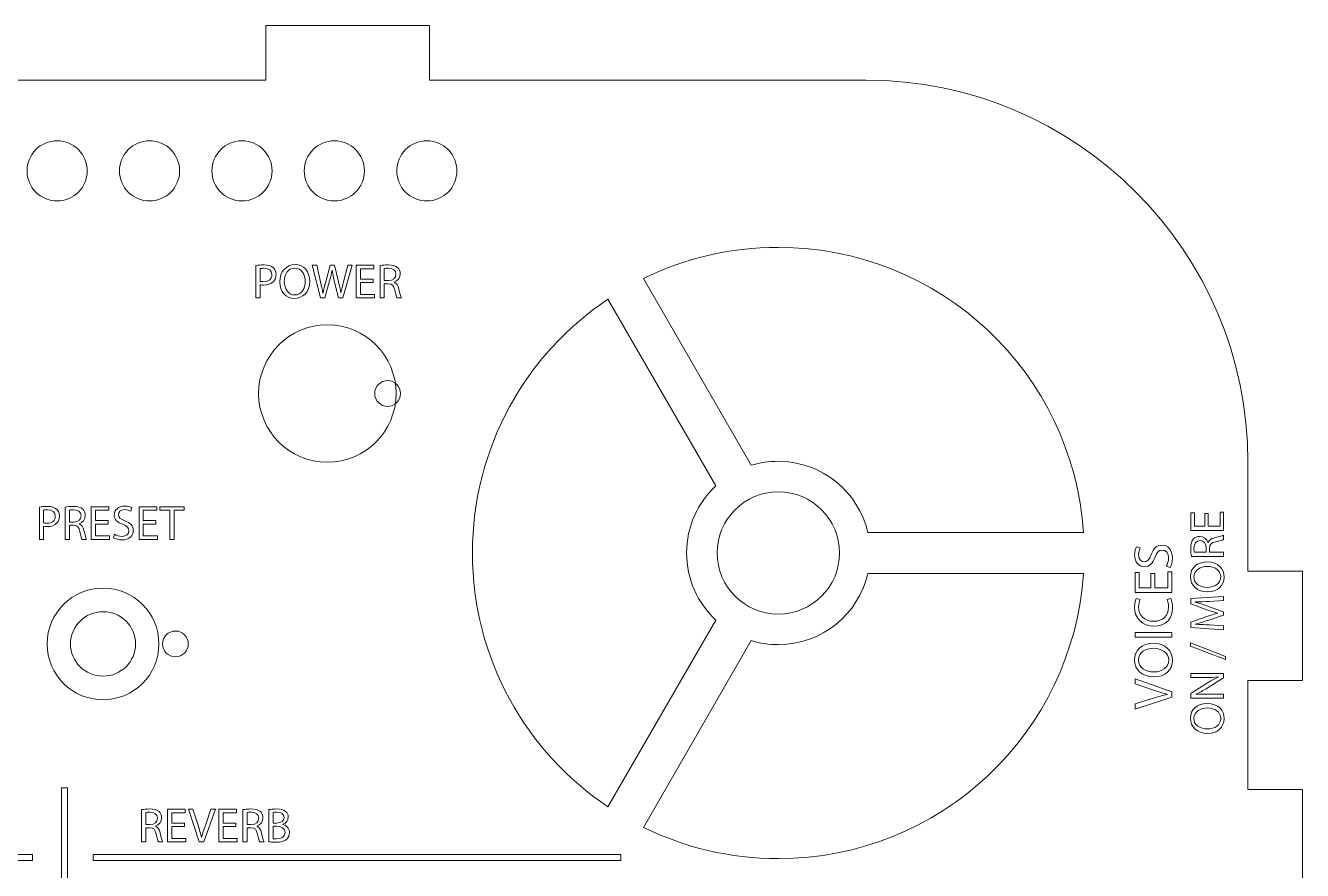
# Model space of a CAD drawing. Header units: inches. Extents: x 7.2 to 23.7, y -15.5 to -0.4.
# Drawn here: x 12.31 to 18.16, y -4.26 to -0.39 of the extents above; entities that cross this region are included whole.
import ezdxf

# ---------------------------------------------------------------- set-up
doc = ezdxf.new("R2010")
doc.units = ezdxf.units.IN
doc.header["$MEASUREMENT"] = 0
doc.layers.add('Layer 12', color=7, linetype='Continuous')

msp = doc.modelspace()

# ---------------------------------------------------------------- linework, layer by layer
at = {"layer": 'Layer 12', "color": 7, "lineweight": 5, "true_color": 0xffffff}
for points in [[(13.9006, -1.5668), (13.8423, -1.5668), (13.8423, -1.6208), (13.9072, -1.6208), (13.9072, -1.6371), (13.823, -1.6371), (13.823, -1.4872), (13.9039, -1.4872), (13.9039, -1.5034), (13.8423, -1.5034), (13.8423, -1.5508), (13.9006, -1.5508), (13.9006, -1.5668)], [(12.6866, -2.6731), (12.6284, -2.6731), (12.6284, -2.7272), (12.6933, -2.7272), (12.6933, -2.7434), (12.609, -2.7434), (12.609, -2.5936), (12.6899, -2.5936), (12.6899, -2.6098), (12.6284, -2.6098), (12.6284, -2.6571), (12.6866, -2.6571), (12.6866, -2.6731)], [(12.9055, -2.6731), (12.8472, -2.6731), (12.8472, -2.7272), (12.9122, -2.7272), (12.9122, -2.7434), (12.8279, -2.7434), (12.8279, -2.5936), (12.9088, -2.5936), (12.9088, -2.6098), (12.8472, -2.6098), (12.8472, -2.6571), (12.9055, -2.6571), (12.9055, -2.6731)], [(12.9692, -2.61), (12.9237, -2.61), (12.9237, -2.5936), (13.0346, -2.5936), (13.0346, -2.61), (12.9888, -2.61), (12.9888, -2.7434), (12.9692, -2.7434), (12.9692, -2.61)], [(17.7275, -2.6246), (17.7275, -2.6829), (17.7815, -2.6829), (17.7815, -2.618), (17.7977, -2.618), (17.7977, -2.7022), (17.6479, -2.7022), (17.6479, -2.6213), (17.6641, -2.6213), (17.6641, -2.6829), (17.7115, -2.6829), (17.7115, -2.6246), (17.7275, -2.6246)], [(17.4819, -2.8992), (17.4819, -2.9647), (17.5427, -2.9647), (17.5427, -2.8917), (17.5609, -2.8917), (17.5609, -2.9864), (17.3924, -2.9864), (17.3924, -2.8954), (17.4107, -2.8954), (17.4107, -2.9647), (17.4639, -2.9647), (17.4639, -2.8992), (17.4819, -2.8992)], [(17.3924, -3.1694), (17.5609, -3.1694), (17.5609, -3.1912), (17.3924, -3.1912), (17.3924, -3.1694)], [(17.8066, -3.294), (17.6454, -3.232), (17.6454, -3.2169), (17.8066, -3.2791), (17.8066, -3.294)], [(12.5, -5.125), (12.4722, -5.125), (12.4722, -3.8819), (12.5, -3.8819), (12.5, -5.125)], [(13.0362, -4.0589), (12.978, -4.0589), (12.978, -4.1129), (13.0429, -4.1129), (13.0429, -4.1292), (12.9587, -4.1292), (12.9587, -3.9793), (13.0396, -3.9793), (13.0396, -3.9955), (12.978, -3.9955), (12.978, -4.0429), (13.0362, -4.0429), (13.0362, -4.0589)], [(13.2716, -4.0589), (13.2133, -4.0589), (13.2133, -4.1129), (13.2782, -4.1129), (13.2782, -4.1292), (13.194, -4.1292), (13.194, -3.9793), (13.2749, -3.9793), (13.2749, -3.9955), (13.2133, -3.9955), (13.2133, -4.0429), (13.2716, -4.0429), (13.2716, -4.0589)], [(12.3403, -4.2139), (10.9734, -4.2139), (10.9734, -4.1861), (12.3403, -4.1861), (12.3403, -4.2139)], [(15.0357, -4.2139), (12.618, -4.2139), (12.618, -4.1861), (15.0357, -4.1861), (15.0357, -4.2139)]]:
    msp.add_lwpolyline(points, dxfattribs=at)
for points, knots in [([(16.1588, -6.6395), (16.1588, -6.6395), (15.3811, -6.6395), (15.3811, -6.6395), (15.3811, -6.6395), (15.3811, -6.8895), (15.3811, -6.8895), (15.3811, -6.8895), (14.6033, -6.8895), (14.6033, -6.8895), (14.6033, -6.8895), (14.6033, -6.6395), (14.6033, -6.6395), (14.6033, -6.6395), (13.8255, -6.6395), (13.8255, -6.6395), (13.8255, -6.6395), (13.8255, -6.8895), (13.8255, -6.8895), (13.8255, -6.8895), (13.0477, -6.8895), (13.0477, -6.8895), (13.0477, -6.8895), (13.0477, -6.6395), (13.0477, -6.6395), (13.0477, -6.6395), (12.27, -6.6395), (12.27, -6.6395), (12.27, -6.6395), (12.27, -6.8895), (12.27, -6.8895), (12.27, -6.8895), (11.4922, -6.8895), (11.4922, -6.8895), (11.4922, -6.8895), (11.4922, -6.6395), (11.4922, -6.6395), (11.4922, -6.6395), (10.7144, -6.6395), (10.7144, -6.6395), (10.7144, -6.6395), (10.7144, -6.8895), (10.7144, -6.8895), (10.7144, -6.8895), (9.9366, -6.8895), (9.9366, -6.8895), (9.9366, -6.8895), (9.9366, -6.6395), (9.9366, -6.6395), (9.9366, -6.6395), (9.1588, -6.6395), (9.1588, -6.6395), (8.1928, -6.6395), (7.4088, -5.8555), (7.4088, -4.8895), (7.4088, -4.8895), (7.4088, -4.3895), (7.4088, -4.3895), (7.4088, -4.3895), (7.1588, -4.3895), (7.1588, -4.3895), (7.1588, -4.3895), (7.1588, -3.8895), (7.1588, -3.8895), (7.1588, -3.8895), (7.4088, -3.8895), (7.4088, -3.8895), (7.4088, -3.8895), (7.4088, -3.3895), (7.4088, -3.3895), (7.4088, -3.3895), (7.1588, -3.3895), (7.1588, -3.3895), (7.1588, -3.3895), (7.1588, -2.8895), (7.1588, -2.8895), (7.1588, -2.8895), (7.4088, -2.8895), (7.4088, -2.8895), (7.4088, -2.8895), (7.4088, -2.3895), (7.4088, -2.3895), (7.4088, -1.4235), (8.1928, -0.6395), (9.1588, -0.6395), (9.1588, -0.6395), (9.1588, -0.6395), (9.1588, -0.6395), (9.1588, -0.6395), (11.1588, -0.6395), (11.1588, -0.6395), (11.1588, -0.6395), (11.1588, -0.3895), (11.1588, -0.3895), (11.1588, -0.3895), (11.9088, -0.3895), (11.9088, -0.3895), (11.9088, -0.3895), (11.9088, -0.6395), (11.9088, -0.6395), (11.9088, -0.6395), (13.4088, -0.6395), (13.4088, -0.6395), (13.4088, -0.6395), (13.4088, -0.3895), (13.4088, -0.3895), (13.4088, -0.3895), (14.1588, -0.3895), (14.1588, -0.3895), (14.1588, -0.3895), (14.1588, -0.6395), (14.1588, -0.6395), (14.1588, -0.6395), (16.1588, -0.6395), (16.1588, -0.6395), (17.1248, -0.6395), (17.9088, -1.4235), (17.9088, -2.3895), (17.9088, -2.3895), (17.9088, -2.8895), (17.9088, -2.8895), (17.9088, -2.8895), (18.1588, -2.8895), (18.1588, -2.8895), (18.1588, -2.8895), (18.1588, -3.3895), (18.1588, -3.3895), (18.1588, -3.3895), (17.9088, -3.3895), (17.9088, -3.3895), (17.9088, -3.3895), (17.9088, -3.8895), (17.9088, -3.8895), (17.9088, -3.8895), (18.1588, -3.8895), (18.1588, -3.8895), (18.1588, -3.8895), (18.1588, -4.3895), (18.1588, -4.3895), (18.1588, -4.3895), (17.9088, -4.3895), (17.9088, -4.3895), (17.9088, -4.3895), (17.9088, -4.8895), (17.9088, -4.8895), (17.9088, -5.8555), (17.1248, -6.6395), (16.1588, -6.6395), (16.1588, -6.6395), (16.1588, -6.6395), (16.1588, -6.6395)], [0, 0, 0, 0, 1, 1, 1, 2, 2, 2, 3, 3, 3, 4, 4, 4, 5, 5, 5, 6, 6, 6, 7, 7, 7, 8, 8, 8, 9, 9, 9, 10, 10, 10, 11, 11, 11, 12, 12, 12, 13, 13, 13, 14, 14, 14, 15, 15, 15, 16, 16, 16, 17, 17, 17, 18, 18, 18, 19, 19, 19, 20, 20, 20, 21, 21, 21, 22, 22, 22, 23, 23, 23, 24, 24, 24, 25, 25, 25, 26, 26, 26, 27, 27, 27, 28, 28, 28, 29, 29, 29, 30, 30, 30, 31, 31, 31, 32, 32, 32, 33, 33, 33, 34, 34, 34, 35, 35, 35, 36, 36, 36, 37, 37, 37, 38, 38, 38, 39, 39, 39, 40, 40, 40, 41, 41, 41, 42, 42, 42, 43, 43, 43, 44, 44, 44, 45, 45, 45, 46, 46, 46, 47, 47, 47, 48, 48, 48, 49, 49, 49, 50, 50, 50, 50]), ([(12.5904, -1.0552), (12.5904, -1.1313), (12.5287, -1.193), (12.4526, -1.193), (12.3765, -1.193), (12.3148, -1.1313), (12.3148, -1.0552), (12.3148, -0.9791), (12.3765, -0.9174), (12.4526, -0.9174), (12.5287, -0.9174), (12.5904, -0.9791), (12.5904, -1.0552)], [0, 0, 0, 0, 1, 1, 1, 2, 2, 2, 3, 3, 3, 4, 4, 4, 4]), ([(13.0139, -1.0552), (13.0139, -1.1313), (12.9522, -1.193), (12.8761, -1.193), (12.8, -1.193), (12.7383, -1.1313), (12.7383, -1.0552), (12.7383, -0.9791), (12.8, -0.9174), (12.8761, -0.9174), (12.9522, -0.9174), (13.0139, -0.9791), (13.0139, -1.0552)], [0, 0, 0, 0, 1, 1, 1, 2, 2, 2, 3, 3, 3, 4, 4, 4, 4]), ([(13.4373, -1.0552), (13.4373, -1.1313), (13.3757, -1.193), (13.2996, -1.193), (13.2234, -1.193), (13.1618, -1.1313), (13.1618, -1.0552), (13.1618, -0.9791), (13.2234, -0.9174), (13.2996, -0.9174), (13.3757, -0.9174), (13.4373, -0.9791), (13.4373, -1.0552)], [0, 0, 0, 0, 1, 1, 1, 2, 2, 2, 3, 3, 3, 4, 4, 4, 4]), ([(13.8608, -1.0552), (13.8608, -1.1313), (13.7991, -1.193), (13.723, -1.193), (13.6469, -1.193), (13.5852, -1.1313), (13.5852, -1.0552), (13.5852, -0.9791), (13.6469, -0.9174), (13.723, -0.9174), (13.7991, -0.9174), (13.8608, -0.9791), (13.8608, -1.0552)], [0, 0, 0, 0, 1, 1, 1, 2, 2, 2, 3, 3, 3, 4, 4, 4, 4]), ([(14.2843, -1.0552), (14.2843, -1.1313), (14.2226, -1.193), (14.1465, -1.193), (14.0704, -1.193), (14.0087, -1.1313), (14.0087, -1.0552), (14.0087, -0.9791), (14.0704, -0.9174), (14.1465, -0.9174), (14.2226, -0.9174), (14.2843, -0.9791), (14.2843, -1.0552)], [0, 0, 0, 0, 1, 1, 1, 2, 2, 2, 3, 3, 3, 4, 4, 4, 4]), ([(16.167, -2.7118), (16.1243, -2.525), (15.9571, -2.3856), (15.7572, -2.3856), (15.7141, -2.3856), (15.6726, -2.392), (15.6335, -2.404), (15.6335, -2.404), (15.1391, -1.5488), (15.1391, -1.5488), (15.3256, -1.4571), (15.5353, -1.4056), (15.7572, -1.4056), (16.4997, -1.4056), (17.1073, -1.9823), (17.1556, -2.7118), (17.1556, -2.7118), (16.167, -2.7118), (16.167, -2.7118)], [0, 0, 0, 0, 1, 1, 1, 2, 2, 2, 3, 3, 3, 4, 4, 4, 5, 5, 5, 6, 6, 6, 6]), ([(13.3637, -1.489), (13.373, -1.4874), (13.3852, -1.4861), (13.4008, -1.4861), (13.4199, -1.4861), (13.4339, -1.4906), (13.4428, -1.4986), (13.451, -1.5057), (13.4559, -1.5166), (13.4559, -1.5299), (13.4559, -1.5435), (13.4519, -1.5541), (13.4443, -1.5619), (13.4341, -1.5728), (13.4174, -1.5784), (13.3986, -1.5784), (13.3928, -1.5784), (13.3874, -1.5781), (13.383, -1.577), (13.383, -1.577), (13.383, -1.6371), (13.383, -1.6371), (13.383, -1.6371), (13.3637, -1.6371), (13.3637, -1.6371), (13.3637, -1.6371), (13.3637, -1.489), (13.3637, -1.489)], [0, 0, 0, 0, 1, 1, 1, 2, 2, 2, 3, 3, 3, 4, 4, 4, 5, 5, 5, 6, 6, 6, 7, 7, 7, 8, 8, 8, 9, 9, 9, 9]), ([(13.383, -1.5613), (13.3872, -1.5624), (13.3925, -1.5628), (13.399, -1.5628), (13.4223, -1.5628), (13.4366, -1.5515), (13.4366, -1.5308), (13.4366, -1.511), (13.4226, -1.5015), (13.4012, -1.5015), (13.3928, -1.5015), (13.3863, -1.5021), (13.383, -1.503), (13.383, -1.503), (13.383, -1.5613), (13.383, -1.5613)], [0, 0, 0, 0, 1, 1, 1, 2, 2, 2, 3, 3, 3, 4, 4, 4, 5, 5, 5, 5]), ([(13.6099, -1.5606), (13.6099, -1.6122), (13.5786, -1.6395), (13.5403, -1.6395), (13.5008, -1.6395), (13.473, -1.6088), (13.473, -1.5635), (13.473, -1.5159), (13.5025, -1.4848), (13.5426, -1.4848), (13.5835, -1.4848), (13.6099, -1.5161), (13.6099, -1.5606)], [0, 0, 0, 0, 1, 1, 1, 2, 2, 2, 3, 3, 3, 4, 4, 4, 4]), ([(13.4936, -1.563), (13.4936, -1.595), (13.511, -1.6237), (13.5414, -1.6237), (13.5721, -1.6237), (13.5895, -1.5955), (13.5895, -1.5615), (13.5895, -1.5317), (13.5739, -1.5006), (13.5417, -1.5006), (13.5097, -1.5006), (13.4936, -1.5301), (13.4936, -1.563)], [0, 0, 0, 0, 1, 1, 1, 2, 2, 2, 3, 3, 3, 4, 4, 4, 4]), ([(13.6594, -1.6371), (13.6594, -1.6371), (13.6214, -1.4872), (13.6214, -1.4872), (13.6214, -1.4872), (13.6419, -1.4872), (13.6419, -1.4872), (13.6419, -1.4872), (13.6597, -1.563), (13.6597, -1.563), (13.6641, -1.5817), (13.6681, -1.6004), (13.6708, -1.6148), (13.6708, -1.6148), (13.6712, -1.6148), (13.6712, -1.6148), (13.6737, -1.5999), (13.6783, -1.5822), (13.6834, -1.5628), (13.6834, -1.5628), (13.7035, -1.4872), (13.7035, -1.4872), (13.7035, -1.4872), (13.7237, -1.4872), (13.7237, -1.4872), (13.7237, -1.4872), (13.7419, -1.5632), (13.7419, -1.5632), (13.7461, -1.581), (13.7501, -1.5988), (13.7524, -1.6146), (13.7524, -1.6146), (13.7528, -1.6146), (13.7528, -1.6146), (13.7559, -1.5982), (13.7601, -1.5815), (13.7648, -1.5628), (13.7648, -1.5628), (13.7846, -1.4872), (13.7846, -1.4872), (13.7846, -1.4872), (13.8044, -1.4872), (13.8044, -1.4872), (13.8044, -1.4872), (13.7619, -1.6371), (13.7619, -1.6371), (13.7619, -1.6371), (13.7417, -1.6371), (13.7417, -1.6371), (13.7417, -1.6371), (13.7228, -1.559), (13.7228, -1.559), (13.7181, -1.5399), (13.715, -1.5252), (13.713, -1.5101), (13.713, -1.5101), (13.7126, -1.5101), (13.7126, -1.5101), (13.7099, -1.525), (13.7066, -1.5397), (13.701, -1.559), (13.701, -1.559), (13.6797, -1.6371), (13.6797, -1.6371), (13.6797, -1.6371), (13.6594, -1.6371), (13.6594, -1.6371)], [0, 0, 0, 0, 1, 1, 1, 2, 2, 2, 3, 3, 3, 4, 4, 4, 5, 5, 5, 6, 6, 6, 7, 7, 7, 8, 8, 8, 9, 9, 9, 10, 10, 10, 11, 11, 11, 12, 12, 12, 13, 13, 13, 14, 14, 14, 15, 15, 15, 16, 16, 16, 17, 17, 17, 18, 18, 18, 19, 19, 19, 20, 20, 20, 21, 21, 21, 22, 22, 22, 22]), ([(13.9323, -1.4892), (13.9421, -1.4872), (13.9561, -1.4861), (13.9694, -1.4861), (13.9901, -1.4861), (14.0034, -1.4899), (14.0128, -1.4983), (14.0203, -1.505), (14.0246, -1.5152), (14.0246, -1.5268), (14.0246, -1.5466), (14.0121, -1.5597), (13.9963, -1.565), (13.9963, -1.565), (13.9963, -1.5657), (13.9963, -1.5657), (14.0079, -1.5697), (14.0148, -1.5804), (14.0183, -1.5959), (14.0232, -1.6168), (14.0268, -1.6313), (14.0299, -1.6371), (14.0299, -1.6371), (14.0099, -1.6371), (14.0099, -1.6371), (14.0075, -1.6328), (14.0041, -1.6199), (13.9999, -1.6013), (13.9954, -1.5806), (13.9874, -1.5728), (13.9699, -1.5721), (13.9699, -1.5721), (13.9517, -1.5721), (13.9517, -1.5721), (13.9517, -1.5721), (13.9517, -1.6371), (13.9517, -1.6371), (13.9517, -1.6371), (13.9323, -1.6371), (13.9323, -1.6371), (13.9323, -1.6371), (13.9323, -1.4892), (13.9323, -1.4892)], [0, 0, 0, 0, 1, 1, 1, 2, 2, 2, 3, 3, 3, 4, 4, 4, 5, 5, 5, 6, 6, 6, 7, 7, 7, 8, 8, 8, 9, 9, 9, 10, 10, 10, 11, 11, 11, 12, 12, 12, 13, 13, 13, 14, 14, 14, 14]), ([(13.9517, -1.5575), (13.9517, -1.5575), (13.9714, -1.5575), (13.9714, -1.5575), (13.9921, -1.5575), (14.0052, -1.5461), (14.0052, -1.529), (14.0052, -1.5097), (13.9912, -1.5012), (13.9708, -1.501), (13.9614, -1.501), (13.9548, -1.5019), (13.9517, -1.5028), (13.9517, -1.5028), (13.9517, -1.5575), (13.9517, -1.5575)], [0, 0, 0, 0, 1, 1, 1, 2, 2, 2, 3, 3, 3, 4, 4, 4, 5, 5, 5, 5]), ([(15.471, -3.1132), (15.471, -3.1132), (14.9766, -3.9685), (14.9766, -3.9685), (14.6021, -3.7172), (14.3556, -3.2901), (14.3556, -2.8056), (14.3556, -2.321), (14.6021, -1.8939), (14.9766, -1.6426), (14.9766, -1.6426), (15.471, -2.4979), (15.471, -2.4979), (15.3884, -2.5746), (15.3367, -2.684), (15.3367, -2.8056), (15.3367, -2.9271), (15.3884, -3.0365), (15.471, -3.1132)], [0, 0, 0, 0, 1, 1, 1, 2, 2, 2, 3, 3, 3, 4, 4, 4, 5, 5, 5, 6, 6, 6, 6]), ([(14.0058, -2.075), (14.0058, -2.2489), (13.8648, -2.39), (13.6908, -2.39), (13.5169, -2.39), (13.3758, -2.2489), (13.3758, -2.075), (13.3758, -1.9011), (13.5169, -1.76), (13.6908, -1.76), (13.8648, -1.76), (14.0058, -1.9011), (14.0058, -2.075)], [0, 0, 0, 0, 1, 1, 1, 2, 2, 2, 3, 3, 3, 4, 4, 4, 4]), ([(13.9079, -2.075), (13.9079, -2.1076), (13.9344, -2.1341), (13.967, -2.1341), (13.9996, -2.1341), (14.026, -2.1076), (14.026, -2.075), (14.026, -2.0424), (13.9996, -2.0159), (13.967, -2.0159), (13.9344, -2.0159), (13.9079, -2.0424), (13.9079, -2.075)], [0, 0, 0, 0, 1, 1, 1, 2, 2, 2, 3, 3, 3, 4, 4, 4, 4]), ([(15.4768, -2.8056), (15.4768, -2.6509), (15.6023, -2.5256), (15.7572, -2.5256), (15.912, -2.5256), (16.0375, -2.6509), (16.0375, -2.8056), (16.0375, -2.9602), (15.912, -3.0856), (15.7572, -3.0856), (15.6023, -3.0856), (15.4768, -2.9602), (15.4768, -2.8056)], [0, 0, 0, 0, 1, 1, 1, 2, 2, 2, 3, 3, 3, 4, 4, 4, 4]), ([(12.3712, -2.5953), (12.3806, -2.5938), (12.3928, -2.5924), (12.4084, -2.5924), (12.4275, -2.5924), (12.4415, -2.5969), (12.4504, -2.6049), (12.4586, -2.612), (12.4635, -2.6229), (12.4635, -2.6362), (12.4635, -2.6498), (12.4595, -2.6605), (12.4519, -2.6682), (12.4417, -2.6791), (12.425, -2.6847), (12.4061, -2.6847), (12.4004, -2.6847), (12.395, -2.6845), (12.3906, -2.6834), (12.3906, -2.6834), (12.3906, -2.7434), (12.3906, -2.7434), (12.3906, -2.7434), (12.3712, -2.7434), (12.3712, -2.7434), (12.3712, -2.7434), (12.3712, -2.5953), (12.3712, -2.5953)], [0, 0, 0, 0, 1, 1, 1, 2, 2, 2, 3, 3, 3, 4, 4, 4, 5, 5, 5, 6, 6, 6, 7, 7, 7, 8, 8, 8, 9, 9, 9, 9]), ([(12.3906, -2.6676), (12.3948, -2.6687), (12.4001, -2.6691), (12.4066, -2.6691), (12.4299, -2.6691), (12.4442, -2.6578), (12.4442, -2.6371), (12.4442, -2.6173), (12.4301, -2.6078), (12.4088, -2.6078), (12.4004, -2.6078), (12.3939, -2.6084), (12.3906, -2.6093), (12.3906, -2.6093), (12.3906, -2.6676), (12.3906, -2.6676)], [0, 0, 0, 0, 1, 1, 1, 2, 2, 2, 3, 3, 3, 4, 4, 4, 5, 5, 5, 5]), ([(12.4895, -2.5955), (12.4992, -2.5936), (12.5132, -2.5924), (12.5266, -2.5924), (12.5473, -2.5924), (12.5606, -2.5962), (12.5699, -2.6047), (12.5775, -2.6113), (12.5817, -2.6216), (12.5817, -2.6331), (12.5817, -2.6529), (12.5693, -2.666), (12.5535, -2.6714), (12.5535, -2.6714), (12.5535, -2.672), (12.5535, -2.672), (12.565, -2.676), (12.5719, -2.6867), (12.5755, -2.7023), (12.5804, -2.7232), (12.5839, -2.7376), (12.587, -2.7434), (12.587, -2.7434), (12.567, -2.7434), (12.567, -2.7434), (12.5646, -2.7392), (12.5613, -2.7263), (12.557, -2.7076), (12.5526, -2.6869), (12.5446, -2.6791), (12.527, -2.6785), (12.527, -2.6785), (12.5088, -2.6785), (12.5088, -2.6785), (12.5088, -2.6785), (12.5088, -2.7434), (12.5088, -2.7434), (12.5088, -2.7434), (12.4895, -2.7434), (12.4895, -2.7434), (12.4895, -2.7434), (12.4895, -2.5955), (12.4895, -2.5955)], [0, 0, 0, 0, 1, 1, 1, 2, 2, 2, 3, 3, 3, 4, 4, 4, 5, 5, 5, 6, 6, 6, 7, 7, 7, 8, 8, 8, 9, 9, 9, 10, 10, 10, 11, 11, 11, 12, 12, 12, 13, 13, 13, 14, 14, 14, 14]), ([(12.5088, -2.6638), (12.5088, -2.6638), (12.5286, -2.6638), (12.5286, -2.6638), (12.5493, -2.6638), (12.5624, -2.6525), (12.5624, -2.6353), (12.5624, -2.616), (12.5484, -2.6076), (12.5279, -2.6073), (12.5186, -2.6073), (12.5119, -2.6082), (12.5088, -2.6091), (12.5088, -2.6091), (12.5088, -2.6638), (12.5088, -2.6638)], [0, 0, 0, 0, 1, 1, 1, 2, 2, 2, 3, 3, 3, 4, 4, 4, 5, 5, 5, 5]), ([(12.7157, -2.7198), (12.7243, -2.7252), (12.737, -2.7296), (12.7504, -2.7296), (12.7701, -2.7296), (12.7817, -2.7192), (12.7817, -2.704), (12.7817, -2.69), (12.7737, -2.682), (12.7535, -2.6743), (12.729, -2.6656), (12.7139, -2.6529), (12.7139, -2.6318), (12.7139, -2.6084), (12.7332, -2.5911), (12.7624, -2.5911), (12.7777, -2.5911), (12.7888, -2.5947), (12.7955, -2.5984), (12.7955, -2.5984), (12.7901, -2.6142), (12.7901, -2.6142), (12.7853, -2.6116), (12.7753, -2.6071), (12.7617, -2.6071), (12.7412, -2.6071), (12.7335, -2.6193), (12.7335, -2.6296), (12.7335, -2.6436), (12.7426, -2.6505), (12.7633, -2.6585), (12.7886, -2.6682), (12.8015, -2.6805), (12.8015, -2.7025), (12.8015, -2.7256), (12.7844, -2.7456), (12.749, -2.7456), (12.7346, -2.7456), (12.7188, -2.7414), (12.7108, -2.736), (12.7108, -2.736), (12.7157, -2.7198), (12.7157, -2.7198)], [0, 0, 0, 0, 1, 1, 1, 2, 2, 2, 3, 3, 3, 4, 4, 4, 5, 5, 5, 6, 6, 6, 7, 7, 7, 8, 8, 8, 9, 9, 9, 10, 10, 10, 11, 11, 11, 12, 12, 12, 13, 13, 13, 14, 14, 14, 14]), ([(17.6499, -2.8218), (17.6479, -2.812), (17.6468, -2.798), (17.6468, -2.7847), (17.6468, -2.764), (17.6505, -2.7506), (17.659, -2.7413), (17.6657, -2.7338), (17.6759, -2.7295), (17.6874, -2.7295), (17.7072, -2.7295), (17.7204, -2.742), (17.7257, -2.7578), (17.7257, -2.7578), (17.7264, -2.7578), (17.7264, -2.7578), (17.7304, -2.7462), (17.741, -2.7393), (17.7566, -2.7357), (17.7775, -2.7309), (17.7919, -2.7273), (17.7977, -2.7242), (17.7977, -2.7242), (17.7977, -2.7442), (17.7977, -2.7442), (17.7935, -2.7466), (17.7806, -2.75), (17.7619, -2.7542), (17.7413, -2.7586), (17.7335, -2.7666), (17.7328, -2.7842), (17.7328, -2.7842), (17.7328, -2.8024), (17.7328, -2.8024), (17.7328, -2.8024), (17.7977, -2.8024), (17.7977, -2.8024), (17.7977, -2.8024), (17.7977, -2.8218), (17.7977, -2.8218), (17.7977, -2.8218), (17.6499, -2.8218), (17.6499, -2.8218)], [0, 0, 0, 0, 1, 1, 1, 2, 2, 2, 3, 3, 3, 4, 4, 4, 5, 5, 5, 6, 6, 6, 7, 7, 7, 8, 8, 8, 9, 9, 9, 10, 10, 10, 11, 11, 11, 12, 12, 12, 13, 13, 13, 14, 14, 14, 14]), ([(17.7181, -2.8024), (17.7181, -2.8024), (17.7181, -2.7827), (17.7181, -2.7827), (17.7181, -2.762), (17.7068, -2.7489), (17.6897, -2.7489), (17.6703, -2.7489), (17.6619, -2.7629), (17.6617, -2.7833), (17.6617, -2.7927), (17.6625, -2.7993), (17.6634, -2.8024), (17.6634, -2.8024), (17.7181, -2.8024), (17.7181, -2.8024)], [0, 0, 0, 0, 1, 1, 1, 2, 2, 2, 3, 3, 3, 4, 4, 4, 5, 5, 5, 5]), ([(17.5344, -2.8664), (17.5404, -2.8567), (17.5454, -2.8424), (17.5454, -2.8274), (17.5454, -2.8052), (17.5337, -2.7922), (17.5167, -2.7922), (17.5009, -2.7922), (17.4919, -2.8012), (17.4832, -2.8239), (17.4734, -2.8514), (17.4592, -2.8684), (17.4354, -2.8684), (17.4092, -2.8684), (17.3897, -2.8467), (17.3897, -2.8139), (17.3897, -2.7967), (17.3937, -2.7842), (17.3979, -2.7767), (17.3979, -2.7767), (17.4157, -2.7827), (17.4157, -2.7827), (17.4127, -2.7882), (17.4077, -2.7994), (17.4077, -2.8147), (17.4077, -2.8377), (17.4214, -2.8464), (17.4329, -2.8464), (17.4487, -2.8464), (17.4564, -2.8362), (17.4654, -2.8129), (17.4764, -2.7844), (17.4902, -2.7699), (17.5149, -2.7699), (17.5409, -2.7699), (17.5634, -2.7892), (17.5634, -2.8289), (17.5634, -2.8452), (17.5587, -2.8629), (17.5527, -2.8719), (17.5527, -2.8719), (17.5344, -2.8664), (17.5344, -2.8664)], [0, 0, 0, 0, 1, 1, 1, 2, 2, 2, 3, 3, 3, 4, 4, 4, 5, 5, 5, 6, 6, 6, 7, 7, 7, 8, 8, 8, 9, 9, 9, 10, 10, 10, 11, 11, 11, 12, 12, 12, 13, 13, 13, 14, 14, 14, 14]), ([(17.7212, -2.8468), (17.7728, -2.8468), (17.8002, -2.8782), (17.8002, -2.9164), (17.8002, -2.956), (17.7695, -2.9838), (17.7241, -2.9838), (17.6766, -2.9838), (17.6454, -2.9542), (17.6454, -2.9142), (17.6454, -2.8733), (17.6768, -2.8468), (17.7212, -2.8468)], [0, 0, 0, 0, 1, 1, 1, 2, 2, 2, 3, 3, 3, 4, 4, 4, 4]), ([(15.6335, -3.2071), (15.6726, -3.2191), (15.7141, -3.2256), (15.7572, -3.2256), (15.9571, -3.2256), (16.1243, -3.0861), (16.167, -2.8993), (16.167, -2.8993), (17.1556, -2.8993), (17.1556, -2.8993), (17.1073, -3.6288), (16.4997, -4.2056), (15.7572, -4.2056), (15.5353, -4.2056), (15.3256, -4.154), (15.1391, -4.0624), (15.1391, -4.0624), (15.6335, -3.2071), (15.6335, -3.2071)], [0, 0, 0, 0, 1, 1, 1, 2, 2, 2, 3, 3, 3, 4, 4, 4, 5, 5, 5, 6, 6, 6, 6]), ([(17.7237, -2.9631), (17.7557, -2.9631), (17.7844, -2.9457), (17.7844, -2.9153), (17.7844, -2.8846), (17.7561, -2.8673), (17.7221, -2.8673), (17.6923, -2.8673), (17.6612, -2.8829), (17.6612, -2.9151), (17.6612, -2.9471), (17.6908, -2.9631), (17.7237, -2.9631)], [0, 0, 0, 0, 1, 1, 1, 2, 2, 2, 3, 3, 3, 4, 4, 4, 4]), ([(12.9189, -3.2222), (12.9189, -3.3636), (12.8043, -3.4781), (12.663, -3.4781), (12.5217, -3.4781), (12.4071, -3.3636), (12.4071, -3.2222), (12.4071, -3.0809), (12.5217, -2.9663), (12.663, -2.9663), (12.8043, -2.9663), (12.9189, -3.0809), (12.9189, -3.2222)], [0, 0, 0, 0, 1, 1, 1, 2, 2, 2, 3, 3, 3, 4, 4, 4, 4]), ([(17.5554, -3.0137), (17.5594, -3.0217), (17.5634, -3.0377), (17.5634, -3.0582), (17.5634, -3.1057), (17.5334, -3.1414), (17.4782, -3.1414), (17.4254, -3.1414), (17.3897, -3.1057), (17.3897, -3.0534), (17.3897, -3.0324), (17.3942, -3.0192), (17.3972, -3.0134), (17.3972, -3.0134), (17.4149, -3.0187), (17.4149, -3.0187), (17.4109, -3.0269), (17.4079, -3.0387), (17.4079, -3.0527), (17.4079, -3.0922), (17.4332, -3.1184), (17.4774, -3.1184), (17.5187, -3.1184), (17.5452, -3.0947), (17.5452, -3.0537), (17.5452, -3.0404), (17.5424, -3.0269), (17.5382, -3.0182), (17.5382, -3.0182), (17.5554, -3.0137), (17.5554, -3.0137)], [0, 0, 0, 0, 1, 1, 1, 2, 2, 2, 3, 3, 3, 4, 4, 4, 5, 5, 5, 6, 6, 6, 7, 7, 7, 8, 8, 8, 9, 9, 9, 10, 10, 10, 10]), ([(17.7319, -3.0273), (17.711, -3.0284), (17.6859, -3.0297), (17.6672, -3.0295), (17.6672, -3.0295), (17.6672, -3.0302), (17.6672, -3.0302), (17.6848, -3.0353), (17.7035, -3.0415), (17.7241, -3.0491), (17.7241, -3.0491), (17.7968, -3.0755), (17.7968, -3.0755), (17.7968, -3.0755), (17.7968, -3.0902), (17.7968, -3.0902), (17.7968, -3.0902), (17.7255, -3.1144), (17.7255, -3.1144), (17.7043, -3.1215), (17.685, -3.1275), (17.6672, -3.1318), (17.6672, -3.1318), (17.6672, -3.1322), (17.6672, -3.1322), (17.6859, -3.1327), (17.711, -3.1338), (17.7335, -3.1351), (17.7335, -3.1351), (17.7977, -3.1391), (17.7977, -3.1391), (17.7977, -3.1391), (17.7977, -3.1575), (17.7977, -3.1575), (17.7977, -3.1575), (17.6479, -3.1471), (17.6479, -3.1471), (17.6479, -3.1471), (17.6479, -3.1224), (17.6479, -3.1224), (17.6479, -3.1224), (17.7204, -3.0969), (17.7204, -3.0969), (17.7388, -3.0906), (17.7552, -3.0855), (17.7708, -3.0817), (17.7708, -3.0817), (17.7708, -3.0811), (17.7708, -3.0811), (17.7557, -3.0773), (17.7392, -3.072), (17.7204, -3.0653), (17.7204, -3.0653), (17.6479, -3.0386), (17.6479, -3.0386), (17.6479, -3.0386), (17.6479, -3.0139), (17.6479, -3.0139), (17.6479, -3.0139), (17.7977, -3.0046), (17.7977, -3.0046), (17.7977, -3.0046), (17.7977, -3.0235), (17.7977, -3.0235), (17.7977, -3.0235), (17.7319, -3.0273), (17.7319, -3.0273)], [0, 0, 0, 0, 1, 1, 1, 2, 2, 2, 3, 3, 3, 4, 4, 4, 5, 5, 5, 6, 6, 6, 7, 7, 7, 8, 8, 8, 9, 9, 9, 10, 10, 10, 11, 11, 11, 12, 12, 12, 13, 13, 13, 14, 14, 14, 15, 15, 15, 16, 16, 16, 17, 17, 17, 18, 18, 18, 19, 19, 19, 20, 20, 20, 21, 21, 21, 22, 22, 22, 22]), ([(12.8122, -3.2222), (12.8122, -3.3038), (12.7454, -3.3699), (12.663, -3.3699), (12.5806, -3.3699), (12.5138, -3.3038), (12.5138, -3.2222), (12.5138, -3.1407), (12.5806, -3.0746), (12.663, -3.0746), (12.7454, -3.0746), (12.8122, -3.1407), (12.8122, -3.2222)], [0, 0, 0, 0, 1, 1, 1, 2, 2, 2, 3, 3, 3, 4, 4, 4, 4]), ([(12.9357, -3.2222), (12.9357, -3.2548), (12.9622, -3.2813), (12.9948, -3.2813), (13.0274, -3.2813), (13.0538, -3.2548), (13.0538, -3.2222), (13.0538, -3.1896), (13.0274, -3.1632), (12.9948, -3.1632), (12.9622, -3.1632), (12.9357, -3.1896), (12.9357, -3.2222)], [0, 0, 0, 0, 1, 1, 1, 2, 2, 2, 3, 3, 3, 4, 4, 4, 4]), ([(17.4749, -3.2194), (17.5329, -3.2194), (17.5637, -3.2547), (17.5637, -3.2977), (17.5637, -3.3422), (17.5292, -3.3734), (17.4782, -3.3734), (17.4247, -3.3734), (17.3897, -3.3402), (17.3897, -3.2952), (17.3897, -3.2492), (17.4249, -3.2194), (17.4749, -3.2194)], [0, 0, 0, 0, 1, 1, 1, 2, 2, 2, 3, 3, 3, 4, 4, 4, 4]), ([(17.4777, -3.3502), (17.5137, -3.3502), (17.5459, -3.3307), (17.5459, -3.2964), (17.5459, -3.2619), (17.5142, -3.2424), (17.4759, -3.2424), (17.4424, -3.2424), (17.4074, -3.2599), (17.4074, -3.2962), (17.4074, -3.3322), (17.4407, -3.3502), (17.4777, -3.3502)], [0, 0, 0, 0, 1, 1, 1, 2, 2, 2, 3, 3, 3, 4, 4, 4, 4]), ([(17.5609, -3.4659), (17.5609, -3.4659), (17.3924, -3.5209), (17.3924, -3.5209), (17.3924, -3.5209), (17.3924, -3.4974), (17.3924, -3.4974), (17.3924, -3.4974), (17.4754, -3.4712), (17.4754, -3.4712), (17.4982, -3.4639), (17.5187, -3.4577), (17.5384, -3.4532), (17.5384, -3.4532), (17.5384, -3.4527), (17.5384, -3.4527), (17.5189, -3.4479), (17.4977, -3.4409), (17.4757, -3.4334), (17.4757, -3.4334), (17.3924, -3.4049), (17.3924, -3.4049), (17.3924, -3.4049), (17.3924, -3.3817), (17.3924, -3.3817), (17.3924, -3.3817), (17.5609, -3.4419), (17.5609, -3.4419), (17.5609, -3.4419), (17.5609, -3.4659), (17.5609, -3.4659)], [0, 0, 0, 0, 1, 1, 1, 2, 2, 2, 3, 3, 3, 4, 4, 4, 5, 5, 5, 6, 6, 6, 7, 7, 7, 8, 8, 8, 9, 9, 9, 10, 10, 10, 10]), ([(17.7977, -3.4702), (17.7977, -3.4702), (17.6479, -3.4702), (17.6479, -3.4702), (17.6479, -3.4702), (17.6479, -3.4491), (17.6479, -3.4491), (17.6479, -3.4491), (17.7237, -3.4011), (17.7237, -3.4011), (17.7413, -3.39), (17.757, -3.3813), (17.7724, -3.3742), (17.7724, -3.3742), (17.7721, -3.3737), (17.7721, -3.3737), (17.7521, -3.3755), (17.7339, -3.376), (17.7106, -3.376), (17.7106, -3.376), (17.6479, -3.376), (17.6479, -3.376), (17.6479, -3.376), (17.6479, -3.3577), (17.6479, -3.3577), (17.6479, -3.3577), (17.7977, -3.3577), (17.7977, -3.3577), (17.7977, -3.3577), (17.7977, -3.3773), (17.7977, -3.3773), (17.7977, -3.3773), (17.7217, -3.4249), (17.7217, -3.4249), (17.705, -3.4353), (17.6879, -3.4453), (17.6717, -3.4529), (17.6717, -3.4529), (17.6719, -3.4535), (17.6719, -3.4535), (17.6908, -3.4524), (17.7088, -3.452), (17.7337, -3.452), (17.7337, -3.452), (17.7977, -3.452), (17.7977, -3.452), (17.7977, -3.452), (17.7977, -3.4702), (17.7977, -3.4702)], [0, 0, 0, 0, 1, 1, 1, 2, 2, 2, 3, 3, 3, 4, 4, 4, 5, 5, 5, 6, 6, 6, 7, 7, 7, 8, 8, 8, 9, 9, 9, 10, 10, 10, 11, 11, 11, 12, 12, 12, 13, 13, 13, 14, 14, 14, 15, 15, 15, 16, 16, 16, 16]), ([(17.7212, -3.4953), (17.7728, -3.4953), (17.8002, -3.5266), (17.8002, -3.5648), (17.8002, -3.6044), (17.7695, -3.6322), (17.7241, -3.6322), (17.6766, -3.6322), (17.6454, -3.6026), (17.6454, -3.5626), (17.6454, -3.5217), (17.6768, -3.4953), (17.7212, -3.4953)], [0, 0, 0, 0, 1, 1, 1, 2, 2, 2, 3, 3, 3, 4, 4, 4, 4]), ([(17.7237, -3.6115), (17.7557, -3.6115), (17.7844, -3.5942), (17.7844, -3.5637), (17.7844, -3.5331), (17.7561, -3.5157), (17.7221, -3.5157), (17.6923, -3.5157), (17.6612, -3.5313), (17.6612, -3.5635), (17.6612, -3.5955), (17.6908, -3.6115), (17.7237, -3.6115)], [0, 0, 0, 0, 1, 1, 1, 2, 2, 2, 3, 3, 3, 4, 4, 4, 4]), ([(12.8391, -3.9813), (12.8489, -3.9793), (12.8629, -3.9782), (12.8762, -3.9782), (12.8969, -3.9782), (12.9102, -3.982), (12.9196, -3.9904), (12.9271, -3.9971), (12.9314, -4.0073), (12.9314, -4.0189), (12.9314, -4.0387), (12.9189, -4.0518), (12.9031, -4.0571), (12.9031, -4.0571), (12.9031, -4.0578), (12.9031, -4.0578), (12.9147, -4.0618), (12.9216, -4.0725), (12.9251, -4.088), (12.93, -4.1089), (12.9336, -4.1234), (12.9367, -4.1292), (12.9367, -4.1292), (12.9167, -4.1292), (12.9167, -4.1292), (12.9142, -4.1249), (12.9109, -4.112), (12.9067, -4.0934), (12.9022, -4.0727), (12.8942, -4.0649), (12.8767, -4.0642), (12.8767, -4.0642), (12.8584, -4.0642), (12.8584, -4.0642), (12.8584, -4.0642), (12.8584, -4.1292), (12.8584, -4.1292), (12.8584, -4.1292), (12.8391, -4.1292), (12.8391, -4.1292), (12.8391, -4.1292), (12.8391, -3.9813), (12.8391, -3.9813)], [0, 0, 0, 0, 1, 1, 1, 2, 2, 2, 3, 3, 3, 4, 4, 4, 5, 5, 5, 6, 6, 6, 7, 7, 7, 8, 8, 8, 9, 9, 9, 10, 10, 10, 11, 11, 11, 12, 12, 12, 13, 13, 13, 14, 14, 14, 14]), ([(13.3033, -3.9813), (13.3131, -3.9793), (13.3271, -3.9782), (13.3404, -3.9782), (13.3611, -3.9782), (13.3745, -3.982), (13.3838, -3.9904), (13.3913, -3.9971), (13.3956, -4.0073), (13.3956, -4.0189), (13.3956, -4.0387), (13.3831, -4.0518), (13.3673, -4.0571), (13.3673, -4.0571), (13.3673, -4.0578), (13.3673, -4.0578), (13.3789, -4.0618), (13.3858, -4.0725), (13.3894, -4.088), (13.3942, -4.1089), (13.3978, -4.1234), (13.4009, -4.1292), (13.4009, -4.1292), (13.3809, -4.1292), (13.3809, -4.1292), (13.3785, -4.1249), (13.3751, -4.112), (13.3709, -4.0934), (13.3665, -4.0727), (13.3585, -4.0649), (13.3409, -4.0642), (13.3409, -4.0642), (13.3227, -4.0642), (13.3227, -4.0642), (13.3227, -4.0642), (13.3227, -4.1292), (13.3227, -4.1292), (13.3227, -4.1292), (13.3033, -4.1292), (13.3033, -4.1292), (13.3033, -4.1292), (13.3033, -3.9813), (13.3033, -3.9813)], [0, 0, 0, 0, 1, 1, 1, 2, 2, 2, 3, 3, 3, 4, 4, 4, 5, 5, 5, 6, 6, 6, 7, 7, 7, 8, 8, 8, 9, 9, 9, 10, 10, 10, 11, 11, 11, 12, 12, 12, 13, 13, 13, 14, 14, 14, 14]), ([(13.4229, -3.9813), (13.4313, -3.9795), (13.4447, -3.9782), (13.4582, -3.9782), (13.4776, -3.9782), (13.49, -3.9815), (13.4993, -3.9891), (13.5071, -3.9949), (13.5118, -4.0038), (13.5118, -4.0155), (13.5118, -4.03), (13.5022, -4.0427), (13.4864, -4.0485), (13.4864, -4.0485), (13.4864, -4.0489), (13.4864, -4.0489), (13.5007, -4.0525), (13.5174, -4.0642), (13.5174, -4.0865), (13.5174, -4.0994), (13.5122, -4.1091), (13.5047, -4.1165), (13.4942, -4.126), (13.4773, -4.1305), (13.4529, -4.1305), (13.4395, -4.1305), (13.4293, -4.1296), (13.4229, -4.1287), (13.4229, -4.1287), (13.4229, -3.9813), (13.4229, -3.9813)], [0, 0, 0, 0, 1, 1, 1, 2, 2, 2, 3, 3, 3, 4, 4, 4, 5, 5, 5, 6, 6, 6, 7, 7, 7, 8, 8, 8, 9, 9, 9, 10, 10, 10, 10]), ([(12.8584, -4.0496), (12.8584, -4.0496), (12.8782, -4.0496), (12.8782, -4.0496), (12.8989, -4.0496), (12.912, -4.0382), (12.912, -4.0211), (12.912, -4.0018), (12.898, -3.9933), (12.8776, -3.9931), (12.8682, -3.9931), (12.8616, -3.994), (12.8584, -3.9949), (12.8584, -3.9949), (12.8584, -4.0496), (12.8584, -4.0496)], [0, 0, 0, 0, 1, 1, 1, 2, 2, 2, 3, 3, 3, 4, 4, 4, 5, 5, 5, 5]), ([(13.1029, -4.1292), (13.1029, -4.1292), (13.054, -3.9793), (13.054, -3.9793), (13.054, -3.9793), (13.0749, -3.9793), (13.0749, -3.9793), (13.0749, -3.9793), (13.0982, -4.0531), (13.0982, -4.0531), (13.1047, -4.0734), (13.1102, -4.0916), (13.1142, -4.1091), (13.1142, -4.1091), (13.1147, -4.1091), (13.1147, -4.1091), (13.1189, -4.0918), (13.1251, -4.0729), (13.1318, -4.0533), (13.1318, -4.0533), (13.1571, -3.9793), (13.1571, -3.9793), (13.1571, -3.9793), (13.1778, -3.9793), (13.1778, -3.9793), (13.1778, -3.9793), (13.1242, -4.1292), (13.1242, -4.1292), (13.1242, -4.1292), (13.1029, -4.1292), (13.1029, -4.1292)], [0, 0, 0, 0, 1, 1, 1, 2, 2, 2, 3, 3, 3, 4, 4, 4, 5, 5, 5, 6, 6, 6, 7, 7, 7, 8, 8, 8, 9, 9, 9, 10, 10, 10, 10]), ([(13.3227, -4.0496), (13.3227, -4.0496), (13.3424, -4.0496), (13.3424, -4.0496), (13.3631, -4.0496), (13.3762, -4.0382), (13.3762, -4.0211), (13.3762, -4.0018), (13.3622, -3.9933), (13.3418, -3.9931), (13.3324, -3.9931), (13.3258, -3.994), (13.3227, -3.9949), (13.3227, -3.9949), (13.3227, -4.0496), (13.3227, -4.0496)], [0, 0, 0, 0, 1, 1, 1, 2, 2, 2, 3, 3, 3, 4, 4, 4, 5, 5, 5, 5]), ([(13.4422, -4.0427), (13.4422, -4.0427), (13.4598, -4.0427), (13.4598, -4.0427), (13.4802, -4.0427), (13.4922, -4.032), (13.4922, -4.0176), (13.4922, -4), (13.4789, -3.9931), (13.4593, -3.9931), (13.4504, -3.9931), (13.4453, -3.9938), (13.4422, -3.9944), (13.4422, -3.9944), (13.4422, -4.0427), (13.4422, -4.0427)], [0, 0, 0, 0, 1, 1, 1, 2, 2, 2, 3, 3, 3, 4, 4, 4, 5, 5, 5, 5]), ([(13.4422, -4.1145), (13.446, -4.1151), (13.4515, -4.1154), (13.4584, -4.1154), (13.4784, -4.1154), (13.4969, -4.108), (13.4969, -4.0863), (13.4969, -4.0658), (13.4793, -4.0574), (13.4582, -4.0574), (13.4582, -4.0574), (13.4422, -4.0574), (13.4422, -4.0574), (13.4422, -4.0574), (13.4422, -4.1145), (13.4422, -4.1145)], [0, 0, 0, 0, 1, 1, 1, 2, 2, 2, 3, 3, 3, 4, 4, 4, 5, 5, 5, 5])]:
    msp.add_open_spline(points, degree=3, knots=knots, dxfattribs=at)

doc.saveas('drawing.dxf')
